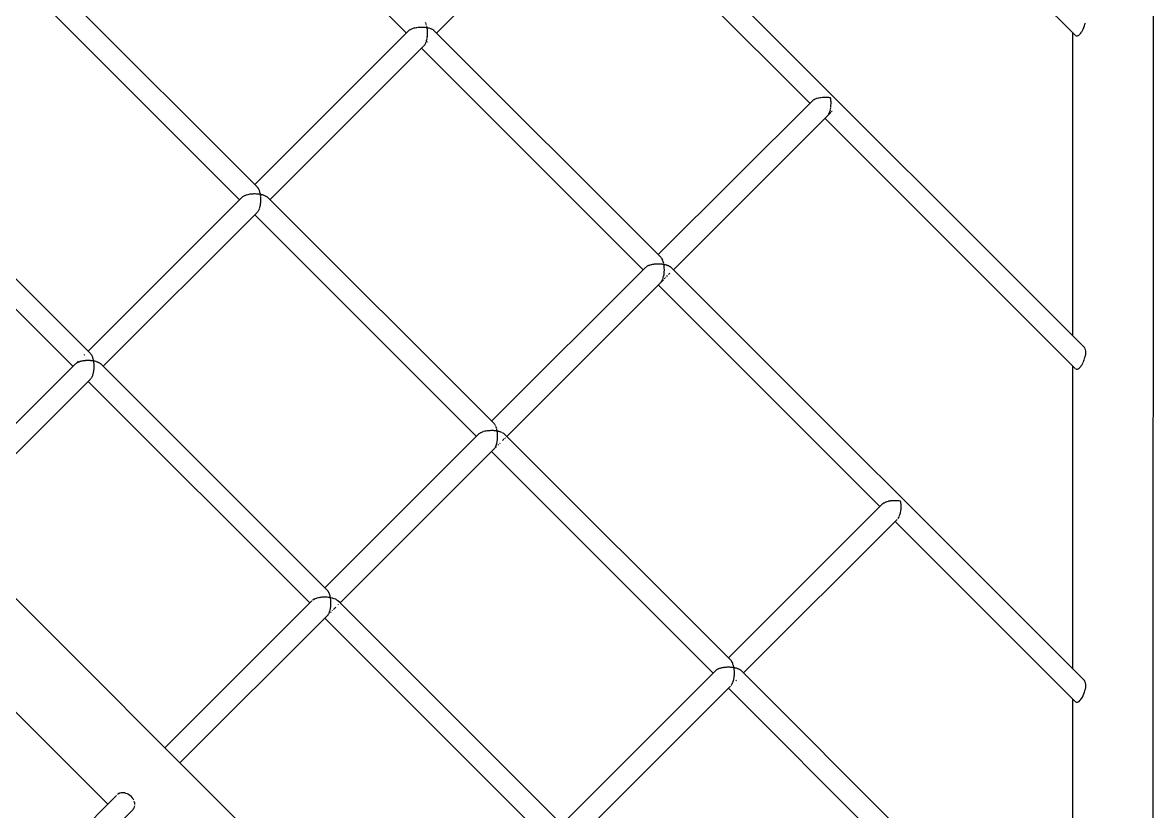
# Model space of a CAD drawing. Header units: millimetres. Extents: x -4086 to 3652, y -3941 to 3614.
# Drawn here: x 1218 to 2060, y 901 to 1488 of the extents above; entities that cross this region are included whole.
import ezdxf

# ---------------------------------------------------------------- set-up
doc = ezdxf.new("R2010")
doc.units = ezdxf.units.MM
doc.layers.add('DIKOM_ОБЪЕКТ', color=7, linetype='Continuous')

msp = doc.modelspace()

# ---------------------------------------------------------------- linework, layer by layer
at = {"layer": 'DIKOM_ОБЪЕКТ', "color": 7, "linetype": 'Continuous'}
for p, q in [((339.957, 1931.992), (1965.969, 305.909)), ((2059.559, 319.738), (2059.619, 1875.82)), ((2001.713, 1478.505), (1762.998, 1717.231)), ((1503.575, 1480.324), (1338.57, 1645.336)), ((2007.845, 1246.764), (1650.191, 1604.433)), ((2007.845, 1246.764), (1650.191, 1604.433)), ((1640.422, 1594.665), (1526.104, 1480.355)), ((1803.914, 1428.142), (1638.91, 1593.153)), ((1392.562, 1365.733), (1225.764, 1532.538)), ((1392.562, 1365.733), (1225.764, 1532.538)), ((1379.487, 1356.246), (1214.483, 1521.257)), ((1505.705, 1482.454), (1390.768, 1367.526)), ((1505.704, 1482.453), (1506.113, 1482.737)), ((1506.194, 1482.793), (1506.519, 1483.02)), ((1506.528, 1483.026), (1507.028, 1483.278)), ((1507.126, 1483.328), (1507.526, 1483.532)), ((1507.536, 1483.537), (1508.117, 1483.755)), ((1508.231, 1483.797), (1508.697, 1483.972)), ((1508.708, 1483.977), (1509.356, 1484.154)), ((1509.485, 1484.19), (1510.004, 1484.331)), ((1510.016, 1484.336), (1510.717, 1484.469)), ((1510.859, 1484.496), (1511.42, 1484.602)), ((1511.432, 1484.605), (1512.17, 1484.691)), ((1512.322, 1484.709), (1512.912, 1484.777)), ((1512.925, 1484.78), (1513.683, 1484.816)), ((1513.841, 1484.823), (1514.447, 1484.853)), ((1514.461, 1484.855), (1515.221, 1484.841)), ((1515.383, 1484.838), (1515.991, 1484.828)), ((1516.006, 1484.831), (1516.75, 1484.767)), ((1516.912, 1484.753), (1517.51, 1484.702)), ((1517.527, 1484.708), (1518.237, 1484.594)), ((1518.026, 1487.625), (1517.791, 1488.167)), ((1518.26, 1487.085), (1518.072, 1487.52)), ((1518.464, 1486.457), (1518.267, 1487.075)), ((1518.395, 1484.568), (1518.971, 1484.477)), ((1518.821, 1485.153), (1518.672, 1485.827)), ((1518.971, 1484.477), (1518.85, 1485.022)), ((1518.977, 1484.472), (1519.652, 1484.321)), ((1519.094, 1483.736), (1518.977, 1484.471)), ((1519.208, 1483.027), (1519.115, 1483.607)), ((1519.267, 1482.246), (1519.201, 1483.01)), ((1519.33, 1481.505), (1519.278, 1482.113)), ((1519.341, 1480.715), (1519.327, 1481.491)), ((1519.799, 1484.289), (1520.327, 1484.172)), ((1520.342, 1484.161), (1520.954, 1483.965)), ((1521.091, 1483.922), (1521.574, 1483.767)), ((1521.586, 1483.76), (1522.121, 1483.527)), ((1522.244, 1483.474), (1522.667, 1483.29)), ((1522.678, 1483.283), (1523.126, 1483.018)), ((1523.231, 1482.956), (1523.587, 1482.746)), ((1523.594, 1482.74), (1523.947, 1482.449)), ((1524.03, 1482.38), (1524.31, 1482.15)), ((1692.903, 1313.55), (1524.31, 1482.15)), ((1692.903, 1313.55), (1524.31, 1482.15)), ((2006.257, 1481.184), (2006.824, 1482.164)), ((2006.846, 1482.21), (2007.366, 1483.29)), ((2007.386, 1483.34), (2007.847, 1484.495)), ((2007.864, 1484.548), (2008.256, 1485.753)), ((2008.27, 1485.809), (2008.541, 1486.867)), ((2008.63, 1487.055), (2009.018, 1488.121)), ((1517.773, 1472.517), (1518.031, 1473.027)), ((1518.035, 1473.035), (1518.214, 1473.51)), ((1518.25, 1473.605), (1518.472, 1474.197)), ((1518.476, 1474.206), (1518.621, 1474.738)), ((1518.65, 1474.844), (1518.831, 1475.505)), ((1518.835, 1475.516), (1518.943, 1476.089)), ((1518.966, 1476.206), (1519.101, 1476.92)), ((1519.104, 1476.932), (1519.174, 1477.535)), ((1519.189, 1477.66), (1519.277, 1478.412)), ((1519.279, 1478.426), (1519.31, 1479.044)), ((1519.315, 1479.174), (1519.352, 1479.948)), ((1519.355, 1479.961), (1519.343, 1480.581)), ((1519.426, 1473.677), (1519.621, 1473.873)), ((1999.772, 1254.837), (1999.781, 1480.439)), ((2001.925, 1478.436), (2002.442, 1478.277)), ((2002.467, 1478.278), (2003.032, 1478.304)), ((2003.058, 1478.313), (2003.657, 1478.521)), ((2003.683, 1478.537), (2004.305, 1478.925)), ((2004.331, 1478.948), (2004.96, 1479.506)), ((2004.986, 1479.536), (2005.608, 1480.251)), ((2005.633, 1480.287), (2006.233, 1481.144)), ((1516.334, 1470.586), (1402.017, 1356.277)), ((1679.827, 1304.064), (1514.823, 1469.075)), ((1516.634, 1470.886), (1516.802, 1471.054)), ((1516.953, 1471.205), (1517.185, 1471.539)), ((1517.129, 1471.381), (1517.291, 1471.543)), ((1517.23, 1471.604), (1517.518, 1472.019)), ((1517.291, 1471.543), (1517.435, 1471.686)), ((1517.525, 1472.028), (1517.732, 1472.436)), ((1806.867, 1430.843), (1807.142, 1430.983)), ((1807.142, 1430.983), (1807.866, 1431.35)), ((1807.875, 1431.355), (1808.194, 1431.474)), ((1808.194, 1431.474), (1809.036, 1431.79)), ((1809.047, 1431.794), (1809.403, 1431.892)), ((1809.403, 1431.892), (1810.344, 1432.15)), ((1810.356, 1432.153), (1810.74, 1432.226)), ((1810.74, 1432.226), (1811.76, 1432.42)), ((1811.772, 1432.423), (1812.176, 1432.47)), ((1812.176, 1432.47), (1813.252, 1432.595)), ((1813.264, 1432.597), (1813.678, 1432.618)), ((1813.678, 1432.618), (1814.787, 1432.671)), ((1814.8, 1432.673), (1815.213, 1432.666)), ((1815.213, 1432.666), (1816.331, 1432.645)), ((1816.345, 1432.648), (1816.748, 1432.613)), ((1816.748, 1432.613), (1817.85, 1432.52)), ((1817.865, 1432.525), (1818.246, 1432.465)), ((1818.246, 1432.465), (1819.311, 1432.294)), ((1819.487, 1431.221), (1819.316, 1432.289)), ((1819.547, 1430.845), (1819.487, 1431.221)), ((1806.039, 1430.266), (1691.108, 1315.344)), ((1806.044, 1430.271), (1806.269, 1430.428)), ((1806.269, 1430.428), (1806.859, 1430.837)), ((1818.909, 1422.365), (1819.171, 1423.322)), ((1819.176, 1423.343), (1819.245, 1423.703)), ((1819.245, 1423.703), (1819.441, 1424.738)), ((1819.49, 1425.14), (1819.617, 1426.23)), ((1819.636, 1429.72), (1819.542, 1430.828)), ((1819.62, 1426.25), (1819.638, 1426.645)), ((1819.67, 1429.327), (1819.636, 1429.72)), ((1819.638, 1426.645), (1819.692, 1427.765)), ((1819.688, 1428.182), (1819.668, 1429.309)), ((1819.695, 1427.784), (1819.688, 1428.182)), ((1817.293, 1419.022), (1702.357, 1304.095)), ((2001.704, 1230.344), (1815.163, 1416.892)), ((1817.293, 1419.022), (1817.473, 1419.203)), ((1817.296, 1419.028), (1817.441, 1419.235)), ((1817.441, 1419.235), (1817.859, 1419.838)), ((1817.473, 1419.203), (1817.983, 1419.713)), ((1817.868, 1419.853), (1817.997, 1420.106)), ((1817.983, 1419.713), (1818.186, 1419.916)), ((1817.997, 1420.106), (1818.371, 1420.844)), ((1818.186, 1419.916), (1818.743, 1420.472)), ((1818.378, 1420.862), (1818.49, 1421.157)), ((1818.49, 1421.157), (1818.812, 1422.015)), ((1818.743, 1420.472), (1818.958, 1420.688)), ((1818.818, 1422.034), (1818.909, 1422.365)), ((1818.958, 1420.688), (1819.548, 1421.278)), ((1820.049, 1421.778), (1820.382, 1422.112)), ((1820.382, 1422.112), (1820.559, 1422.289)), ((1268.475, 1241.654), (1101.677, 1408.46)), ((1268.475, 1241.654), (1101.677, 1408.46)), ((1255.4, 1232.168), (1090.396, 1397.179)), ((1392.797, 1365.447), (1392.562, 1365.732)), ((1393.153, 1365.016), (1392.858, 1365.373)), ((1393.372, 1364.647), (1393.159, 1365.009)), ((1393.696, 1364.1), (1393.428, 1364.553)), ((1393.889, 1363.662), (1393.702, 1364.091)), ((1394.173, 1363.008), (1393.939, 1363.548)), ((1381.617, 1358.376), (1266.681, 1243.449)), ((1381.617, 1358.376), (1381.942, 1358.601)), ((1382.024, 1358.659), (1382.432, 1358.941)), ((1382.44, 1358.947), (1382.836, 1359.148)), ((1382.939, 1359.201), (1383.439, 1359.454)), ((1383.448, 1359.459), (1383.91, 1359.632)), ((1384.028, 1359.676), (1384.61, 1359.894)), ((1384.62, 1359.899), (1385.136, 1360.04)), ((1385.267, 1360.076), (1385.917, 1360.254)), ((1385.929, 1360.258), (1386.488, 1360.364)), ((1386.628, 1360.39), (1387.333, 1360.524)), ((1387.345, 1360.527), (1387.936, 1360.596)), ((1388.082, 1360.613), (1388.825, 1360.699)), ((1388.838, 1360.702), (1389.446, 1360.731)), ((1389.595, 1360.738), (1390.36, 1360.775)), ((1390.373, 1360.777), (1390.987, 1360.767)), ((1391.133, 1360.764), (1391.903, 1360.75)), ((1391.917, 1360.753), (1392.521, 1360.701)), ((1392.662, 1360.689), (1393.423, 1360.624)), ((1393.439, 1360.629), (1394.018, 1360.536)), ((1394.15, 1360.515), (1394.884, 1360.398)), ((1394.335, 1362.51), (1394.18, 1362.997)), ((1394.574, 1361.764), (1394.378, 1362.379)), ((1394.703, 1361.22), (1394.585, 1361.748)), ((1394.884, 1360.398), (1394.735, 1361.074)), ((1394.981, 1359.819), (1394.888, 1360.395)), ((1394.888, 1360.395), (1395.436, 1360.273)), ((1395.12, 1358.949), (1395.006, 1359.658)), ((1395.165, 1358.338), (1395.114, 1358.932)), ((1395.243, 1357.428), (1395.179, 1358.169)), ((1395.236, 1355.272), (1395.265, 1355.869)), ((1395.25, 1356.811), (1395.24, 1357.413)), ((1395.268, 1355.883), (1395.253, 1356.638)), ((1395.564, 1360.245), (1396.239, 1360.095)), ((1396.255, 1360.083), (1396.755, 1359.924)), ((1396.867, 1359.888), (1397.488, 1359.69)), ((1397.498, 1359.682), (1397.938, 1359.492)), ((1398.034, 1359.45), (1398.581, 1359.211)), ((1398.59, 1359.205), (1398.96, 1358.987)), ((1399.039, 1358.94), (1399.499, 1358.668)), ((1399.507, 1358.662), (1399.798, 1358.421)), ((1399.86, 1358.371), (1400.222, 1358.071)), ((1568.815, 1189.472), (1400.222, 1358.072)), ((1568.815, 1189.472), (1400.222, 1358.072)), ((1392.247, 1346.508), (1392.547, 1346.808)), ((1392.701, 1346.964), (1392.86, 1347.12)), ((1392.86, 1347.121), (1393.16, 1347.422)), ((1392.865, 1347.127), (1393.143, 1347.527)), ((1393.211, 1347.625), (1393.431, 1347.942)), ((1393.437, 1347.95), (1393.686, 1348.44)), ((1393.747, 1348.56), (1393.943, 1348.949)), ((1393.949, 1348.959), (1394.162, 1349.529)), ((1394.214, 1349.666), (1394.384, 1350.12)), ((1394.389, 1350.129), (1394.564, 1350.768)), ((1394.605, 1350.921), (1394.743, 1351.427)), ((1394.747, 1351.438), (1394.878, 1352.13)), ((1394.91, 1352.293), (1395.014, 1352.842)), ((1395.017, 1352.855), (1395.102, 1353.583)), ((1395.122, 1353.756), (1395.189, 1354.335)), ((1395.192, 1354.347), (1395.228, 1355.098)), ((1392.247, 1346.508), (1277.929, 1232.199)), ((1555.739, 1179.986), (1390.736, 1344.997)), ((1693.299, 1313.068), (1692.903, 1313.55)), ((1681.797, 1306.034), (1567.02, 1191.266)), ((1681.956, 1306.192), (1682.224, 1306.379)), ((1682.224, 1306.379), (1682.566, 1306.617)), ((1682.566, 1306.617), (1682.772, 1306.759)), ((1682.779, 1306.764), (1683.108, 1306.931)), ((1683.108, 1306.931), (1683.528, 1307.144)), ((1683.528, 1307.144), (1683.779, 1307.271)), ((1683.788, 1307.276), (1684.169, 1307.419)), ((1684.169, 1307.419), (1684.659, 1307.602)), ((1684.659, 1307.602), (1684.949, 1307.712)), ((1684.96, 1307.716), (1685.385, 1307.833)), ((1685.385, 1307.833), (1685.932, 1307.982)), ((1685.932, 1307.982), (1686.257, 1308.071)), ((1686.268, 1308.075), (1686.727, 1308.162)), ((1686.727, 1308.162), (1687.322, 1308.275)), ((1687.322, 1308.275), (1687.672, 1308.342)), ((1687.685, 1308.345), (1688.167, 1308.401)), ((1688.167, 1308.401), (1688.796, 1308.474)), ((1688.796, 1308.474), (1689.164, 1308.517)), ((1689.177, 1308.52), (1689.673, 1308.543)), ((1689.673, 1308.543), (1690.322, 1308.574)), ((1690.322, 1308.574), (1690.699, 1308.592)), ((1690.713, 1308.596), (1691.209, 1308.586)), ((1691.209, 1308.586), (1691.865, 1308.574)), ((1691.865, 1308.574), (1692.244, 1308.567)), ((1692.258, 1308.57), (1692.743, 1308.529)), ((1692.743, 1308.529), (1693.391, 1308.474)), ((1693.493, 1312.834), (1693.346, 1313.012)), ((1693.391, 1308.474), (1693.763, 1308.442)), ((1693.86, 1312.215), (1693.499, 1312.827)), ((1693.779, 1308.448), (1694.238, 1308.373)), ((1694.036, 1311.918), (1693.903, 1312.144)), ((1694.36, 1311.178), (1694.042, 1311.908)), ((1694.238, 1308.373), (1694.865, 1308.273)), ((1694.514, 1310.826), (1694.396, 1311.096)), ((1694.785, 1309.984), (1694.52, 1310.814)), ((1694.913, 1309.582), (1694.814, 1309.892)), ((1694.865, 1308.273), (1695.225, 1308.216)), ((1695.126, 1308.661), (1694.925, 1309.567)), ((1695.225, 1308.216), (1695.149, 1308.556)), ((1695.228, 1308.212), (1695.672, 1308.112)), ((1695.387, 1307.224), (1695.228, 1308.211)), ((1695.46, 1306.766), (1695.402, 1307.13)), ((1695.542, 1305.726), (1695.454, 1306.75)), ((1695.583, 1305.246), (1695.55, 1305.627)), ((1695.599, 1304.19), (1695.58, 1305.231)), ((1695.672, 1308.112), (1696.258, 1307.983)), ((1696.258, 1307.983), (1696.578, 1307.913)), ((1696.595, 1307.901), (1696.995, 1307.774)), ((1696.995, 1307.774), (1697.532, 1307.602)), ((1697.532, 1307.602), (1697.827, 1307.507)), ((1697.838, 1307.5), (1698.187, 1307.349)), ((1698.187, 1307.349), (1698.662, 1307.142)), ((1698.662, 1307.142), (1698.92, 1307.03)), ((1698.93, 1307.023), (1699.223, 1306.85)), ((1699.223, 1306.85), (1699.623, 1306.614)), ((1699.623, 1306.614), (1699.839, 1306.487)), ((1699.847, 1306.48), (1700.076, 1306.291)), ((1700.076, 1306.291), (1700.392, 1306.03)), ((1700.392, 1306.03), (1700.562, 1305.889)), ((1702.356, 1304.095), (1700.562, 1305.889)), ((1702.356, 1304.095), (1700.562, 1305.889)), ((1693.938, 1296.084), (1694.283, 1296.766)), ((1694.142, 1295.88), (1694.655, 1296.394)), ((1694.289, 1296.777), (1694.401, 1297.077)), ((1694.427, 1297.145), (1694.724, 1297.936)), ((1694.655, 1296.394), (1694.876, 1296.615)), ((1694.728, 1297.947), (1694.82, 1298.283)), ((1694.841, 1298.36), (1695.084, 1299.245)), ((1695.087, 1299.257), (1695.156, 1299.618)), ((1695.172, 1299.704), (1695.354, 1300.66)), ((1695.357, 1300.672), (1695.402, 1301.053)), ((1695.412, 1301.144), (1695.529, 1302.152)), ((1695.532, 1302.165), (1695.551, 1302.555)), ((1695.539, 1297.278), (1695.731, 1297.47)), ((1695.555, 1302.651), (1695.605, 1303.687)), ((1695.608, 1303.701), (1695.6, 1304.091)), ((1695.731, 1297.47), (1696.197, 1297.935)), ((1696.567, 1298.306), (1696.821, 1298.561)), ((1697.407, 1299.145), (1697.971, 1299.709)), ((1698.777, 1300.515), (1699.023, 1300.761)), ((1699.023, 1300.761), (1699.536, 1301.275)), ((1699.536, 1301.275), (1699.728, 1301.466)), ((2007.835, 998.603), (1702.357, 1304.095)), ((2007.835, 998.603), (1702.357, 1304.095)), ((1693.206, 1294.944), (1578.27, 1180.017)), ((1856.08, 1127.803), (1691.076, 1292.815)), ((1693.204, 1294.944), (1693.351, 1295.154)), ((1693.385, 1295.203), (1693.771, 1295.759)), ((1693.425, 1295.163), (1693.896, 1295.635)), ((1693.778, 1295.769), (1693.908, 1296.027)), ((1693.896, 1295.636), (1694.142, 1295.88)), ((2008.238, 1246.248), (2007.845, 1246.764)), ((2008.532, 1245.631), (2008.252, 1246.23)), ((1263.86, 1240.628), (1264.211, 1240.979)), ((1268.771, 1241.295), (1268.591, 1241.514)), ((1269.065, 1240.938), (1268.771, 1241.295)), ((1269.177, 1240.753), (1269.072, 1240.931)), ((1269.341, 1240.475), (1269.177, 1240.753)), ((1269.609, 1240.022), (1269.341, 1240.475)), ((1269.706, 1239.802), (1269.615, 1240.012)), ((1269.851, 1239.469), (1269.706, 1239.802)), ((1270.086, 1238.931), (1269.851, 1239.469)), ((1270.168, 1238.682), (1270.093, 1238.919)), ((1270.291, 1238.3), (1270.168, 1238.682)), ((1270.487, 1237.686), (1270.291, 1238.3)), ((1270.555, 1237.417), (1270.499, 1237.67)), ((1270.647, 1236.996), (1270.554, 1237.416)), ((2007.849, 1236.371), (2008.247, 1237.592)), ((2008.256, 1237.63), (2008.532, 1238.706)), ((2009.001, 1244.511), (2008.612, 1245.495)), ((2008.616, 1238.879), (2009.009, 1239.96)), ((2009.25, 1243.426), (2009.014, 1244.478)), ((2009.015, 1239.995), (2009.255, 1241.106)), ((2009.257, 1241.142), (2009.339, 1242.258)), ((2009.336, 1242.294), (2009.258, 1243.391)), ((1257.53, 1234.298), (1147.568, 1124.346)), ((1257.689, 1234.409), (1257.936, 1234.58)), ((1257.936, 1234.58), (1258.344, 1234.863)), ((1258.352, 1234.869), (1258.547, 1234.968)), ((1258.547, 1234.968), (1258.851, 1235.122)), ((1258.851, 1235.122), (1259.351, 1235.376)), ((1258.979, 1235.748), (1259.385, 1236.153)), ((1259.361, 1235.381), (1259.587, 1235.466)), ((1259.587, 1235.466), (1259.94, 1235.598)), ((1259.94, 1235.598), (1260.522, 1235.816)), ((1260.533, 1235.82), (1260.787, 1235.891)), ((1260.787, 1235.891), (1261.179, 1235.997)), ((1261.179, 1235.997), (1261.829, 1236.176)), ((1261.841, 1236.18), (1262.118, 1236.233)), ((1262.117, 1236.232), (1262.54, 1236.312)), ((1262.54, 1236.312), (1263.245, 1236.446)), ((1263.257, 1236.449), (1263.55, 1236.483)), ((1263.55, 1236.483), (1263.994, 1236.534)), ((1263.994, 1236.534), (1264.737, 1236.621)), ((1264.751, 1236.624), (1265.052, 1236.638)), ((1265.052, 1236.638), (1265.506, 1236.66)), ((1265.506, 1236.66), (1266.272, 1236.696)), ((1266.286, 1236.699), (1266.59, 1236.693)), ((1266.59, 1236.693), (1267.046, 1236.686)), ((1267.046, 1236.686), (1267.816, 1236.672)), ((1267.83, 1236.675), (1268.13, 1236.649)), ((1268.13, 1236.648), (1268.575, 1236.611)), ((1268.575, 1236.611), (1269.336, 1236.546)), ((1269.351, 1236.551), (1269.64, 1236.504)), ((1269.64, 1236.504), (1270.063, 1236.437)), ((1270.063, 1236.437), (1270.797, 1236.32)), ((1270.798, 1236.32), (1270.647, 1236.996)), ((1270.847, 1236.03), (1270.801, 1236.317)), ((1270.801, 1236.317), (1271.073, 1236.256)), ((1270.918, 1235.58), (1270.847, 1236.03)), ((1271.033, 1234.871), (1270.918, 1235.58)), ((1270.93, 1228.777), (1271.014, 1229.506)), ((1271.014, 1229.506), (1271.069, 1229.975)), ((1271.051, 1234.563), (1271.026, 1234.854)), ((1271.092, 1234.092), (1271.051, 1234.563)), ((1271.069, 1229.975), (1271.102, 1230.256)), ((1271.073, 1236.255), (1271.476, 1236.166)), ((1271.155, 1233.348), (1271.092, 1234.092)), ((1271.104, 1230.269), (1271.14, 1231.02)), ((1271.14, 1231.02), (1271.164, 1231.5)), ((1271.158, 1233.041), (1271.152, 1233.335)), ((1271.166, 1232.56), (1271.158, 1233.041)), ((1271.163, 1231.5), (1271.177, 1231.791)), ((1271.18, 1231.805), (1271.166, 1232.56)), ((1271.476, 1236.166), (1272.151, 1236.017)), ((1272.167, 1236.006), (1272.418, 1235.925)), ((1272.418, 1235.925), (1272.779, 1235.81)), ((1272.779, 1235.81), (1273.399, 1235.612)), ((1273.411, 1235.604), (1273.632, 1235.508)), ((1273.632, 1235.508), (1273.947, 1235.372)), ((1273.947, 1235.372), (1274.493, 1235.134)), ((1274.503, 1235.127), (1274.689, 1235.017)), ((1274.689, 1235.018), (1274.952, 1234.862)), ((1274.952, 1234.862), (1275.412, 1234.59)), ((1275.566, 1234.463), (1275.773, 1234.292)), ((1275.773, 1234.292), (1276.135, 1233.993)), ((1444.728, 1065.394), (1276.135, 1233.994)), ((1444.728, 1065.394), (1276.135, 1233.994)), ((1999.762, 1006.677), (1999.771, 1232.277)), ((2001.908, 1230.277), (2002.432, 1230.116)), ((2002.45, 1230.117), (2003.022, 1230.143)), ((2003.04, 1230.149), (2003.648, 1230.36)), ((2003.666, 1230.371), (2004.296, 1230.764)), ((2004.314, 1230.78), (2004.686, 1231.11)), ((2004.686, 1231.11), (2004.95, 1231.344)), ((2004.968, 1231.365), (2005.598, 1232.09)), ((2005.616, 1232.114), (2006.225, 1232.982)), ((2006.24, 1233.011), (2006.815, 1234.004)), ((2006.83, 1234.035), (2007.356, 1235.129)), ((2007.37, 1235.163), (2007.837, 1236.334)), ((1268.159, 1222.43), (1158.817, 1113.096)), ((1431.652, 1055.908), (1266.648, 1220.92)), ((1268.159, 1222.43), (1268.461, 1222.731)), ((1268.461, 1222.731), (1268.612, 1222.883)), ((1268.778, 1223.05), (1269.056, 1223.45)), ((1269.056, 1223.45), (1269.238, 1223.712)), ((1269.35, 1223.872), (1269.598, 1224.363)), ((1269.598, 1224.363), (1269.761, 1224.683)), ((1269.761, 1224.683), (1269.856, 1224.871)), ((1269.862, 1224.881), (1270.075, 1225.451)), ((1270.075, 1225.451), (1270.215, 1225.822)), ((1270.215, 1225.822), (1270.297, 1226.041)), ((1270.301, 1226.051), (1270.476, 1226.69)), ((1270.476, 1226.69), (1270.589, 1227.104)), ((1270.589, 1227.104), (1270.656, 1227.348)), ((1270.66, 1227.36), (1270.791, 1228.052)), ((1270.791, 1228.052), (1270.876, 1228.499)), ((1270.876, 1228.499), (1270.927, 1228.765)), ((1569.11, 1189.114), (1568.815, 1189.472)), ((1569.405, 1188.757), (1569.192, 1189.014)), ((1569.679, 1188.295), (1569.412, 1188.748)), ((1569.948, 1187.84), (1569.755, 1188.167)), ((1570.189, 1187.291), (1569.954, 1187.83)), ((1570.425, 1186.748), (1570.257, 1187.137)), ((1557.555, 1181.801), (1442.933, 1067.188)), ((1557.87, 1182.116), (1558.164, 1182.32)), ((1558.273, 1182.396), (1558.685, 1182.682)), ((1558.692, 1182.687), (1559.053, 1182.869)), ((1559.188, 1182.938), (1559.691, 1183.193)), ((1559.7, 1183.199), (1560.12, 1183.355)), ((1560.278, 1183.415), (1560.862, 1183.634)), ((1560.873, 1183.639), (1561.34, 1183.766)), ((1561.518, 1183.816), (1562.17, 1183.993)), ((1562.181, 1183.997), (1562.686, 1184.093)), ((1562.686, 1184.093), (1562.88, 1184.13)), ((1562.88, 1184.13), (1563.585, 1184.264)), ((1563.597, 1184.267), (1564.128, 1184.329)), ((1564.128, 1184.329), (1564.335, 1184.353)), ((1564.335, 1184.353), (1565.077, 1184.439)), ((1565.09, 1184.441), (1565.635, 1184.468)), ((1565.635, 1184.468), (1565.851, 1184.479)), ((1565.851, 1184.479), (1566.612, 1184.515)), ((1566.625, 1184.517), (1567.173, 1184.507)), ((1567.173, 1184.507), (1567.393, 1184.503)), ((1567.393, 1184.503), (1568.157, 1184.489)), ((1568.17, 1184.492), (1568.706, 1184.446)), ((1568.706, 1184.446), (1568.925, 1184.428)), ((1568.925, 1184.428), (1569.675, 1184.363)), ((1569.69, 1184.369), (1570.2, 1184.287)), ((1570.2, 1184.287), (1570.414, 1184.253)), ((1570.414, 1184.253), (1571.138, 1184.137)), ((1570.628, 1186.126), (1570.433, 1186.736)), ((1570.827, 1185.505), (1570.685, 1185.947)), ((1570.986, 1184.822), (1570.839, 1185.488)), ((1571.029, 1184.626), (1570.986, 1184.822)), ((1571.138, 1184.137), (1571.029, 1184.626)), ((1571.256, 1183.413), (1571.14, 1184.135)), ((1571.14, 1184.135), (1571.629, 1184.026)), ((1571.29, 1183.196), (1571.256, 1183.413)), ((1571.372, 1182.688), (1571.29, 1183.196)), ((1571.43, 1181.927), (1571.366, 1182.673)), ((1571.45, 1181.699), (1571.43, 1181.927)), ((1571.445, 1178.087), (1571.47, 1178.626)), ((1571.495, 1181.167), (1571.45, 1181.699)), ((1571.47, 1178.626), (1571.481, 1178.86)), ((1571.481, 1178.86), (1571.517, 1179.61)), ((1571.506, 1180.398), (1571.493, 1181.153)), ((1571.511, 1180.164), (1571.506, 1180.398)), ((1571.52, 1179.623), (1571.511, 1180.164)), ((1571.629, 1184.026), (1571.827, 1183.982)), ((1571.827, 1183.982), (1572.49, 1183.836)), ((1572.508, 1183.823), (1572.948, 1183.682)), ((1573.133, 1183.624), (1573.74, 1183.43)), ((1573.751, 1183.423), (1574.136, 1183.255)), ((1574.301, 1183.183), (1574.834, 1182.952)), ((1574.843, 1182.945), (1575.166, 1182.754)), ((1575.306, 1182.672), (1575.752, 1182.408)), ((1575.759, 1182.401), (1576.013, 1182.193)), ((1576.124, 1182.101), (1576.475, 1181.812)), ((1578.27, 1180.017), (1576.475, 1181.812)), ((1578.27, 1180.017), (1576.475, 1181.812)), ((1576.525, 1178.273), (1576.722, 1178.47)), ((1577.107, 1178.855), (1577.274, 1179.022)), ((1745.067, 1013.212), (1578.27, 1180.017)), ((1745.067, 1013.212), (1578.27, 1180.017)), ((1569.118, 1170.866), (1454.182, 1055.939)), ((1569.12, 1170.869), (1569.317, 1171.154)), ((1569.408, 1171.283), (1569.684, 1171.681)), ((1569.69, 1171.691), (1569.868, 1172.041)), ((1569.949, 1172.201), (1570.196, 1172.689)), ((1570.201, 1172.698), (1570.355, 1173.107)), ((1570.345, 1172.093), (1570.568, 1172.317)), ((1570.355, 1173.107), (1570.425, 1173.292)), ((1570.425, 1173.292), (1570.637, 1173.859)), ((1570.641, 1173.869), (1570.767, 1174.327)), ((1570.767, 1174.327), (1570.822, 1174.532)), ((1570.822, 1174.532), (1570.996, 1175.167)), ((1571, 1175.177), (1571.094, 1175.674)), ((1571.094, 1175.674), (1571.136, 1175.894)), ((1571.136, 1175.894), (1571.267, 1176.581)), ((1571.27, 1176.595), (1571.331, 1177.117)), ((1571.331, 1177.117), (1571.358, 1177.348)), ((1571.358, 1177.348), (1571.442, 1178.074)), ((1571.672, 1173.421), (1572.115, 1173.863)), ((1573.05, 1174.798), (1573.307, 1175.055)), ((1575.221, 1176.97), (1575.449, 1177.196)), ((1575.449, 1177.197), (1575.698, 1177.446)), ((1575.698, 1177.446), (1576.146, 1177.894)), ((1731.993, 1003.725), (1566.988, 1168.736)), ((1858.21, 1129.933), (1743.274, 1015.006)), ((1858.337, 1130.021), (1859.023, 1130.498)), ((1859.188, 1130.584), (1860.03, 1131.01)), ((1860.221, 1131.084), (1861.202, 1131.452)), ((1861.213, 1131.457), (1861.413, 1131.511)), ((1861.413, 1131.511), (1862.51, 1131.811)), ((1862.522, 1131.816), (1862.738, 1131.856)), ((1862.738, 1131.856), (1863.924, 1132.082)), ((1863.938, 1132.085), (1864.164, 1132.111)), ((1864.164, 1132.111), (1865.417, 1132.257)), ((1865.429, 1132.259), (1865.663, 1132.27)), ((1865.663, 1132.27), (1866.953, 1132.332)), ((1866.965, 1132.335), (1867.198, 1132.33)), ((1867.198, 1132.33), (1868.497, 1132.307)), ((1868.51, 1132.309), (1868.735, 1132.29)), ((1868.735, 1132.29), (1870.016, 1132.181)), ((1870.031, 1132.186), (1870.241, 1132.152)), ((1870.241, 1132.152), (1871.478, 1131.954)), ((1871.678, 1130.713), (1871.48, 1131.952)), ((1871.711, 1130.508), (1871.678, 1130.713)), ((1871.816, 1129.206), (1871.706, 1130.491)), ((1871.834, 1128.99), (1871.816, 1129.206)), ((1871.855, 1127.665), (1871.832, 1128.972)), ((1869.54, 1118.802), (1870.024, 1119.499)), ((1870.103, 1119.652), (1870.536, 1120.506)), ((1870.604, 1120.684), (1870.977, 1121.676)), ((1871.033, 1121.875), (1871.336, 1122.984)), ((1871.342, 1123.007), (1871.379, 1123.2)), ((1871.379, 1123.2), (1871.606, 1124.4)), ((1871.612, 1124.422), (1871.635, 1124.628)), ((1871.635, 1124.628), (1871.782, 1125.892)), ((1871.785, 1125.913), (1871.795, 1126.127)), ((1871.795, 1126.127), (1871.857, 1127.427)), ((1871.859, 1127.448), (1871.855, 1127.665)), ((1868.84, 1118.065), (1754.522, 1003.757)), ((2001.694, 982.184), (1867.328, 1116.555)), ((1281.352, 905.951), (1116.449, 1070.862)), ((1281.352, 905.951), (1116.449, 1070.862)), ((1444.874, 1065.216), (1444.728, 1065.394)), ((1445.092, 1064.952), (1444.874, 1065.216)), ((1445.318, 1064.679), (1445.092, 1064.952)), ((1445.457, 1064.446), (1445.324, 1064.671)), ((1445.656, 1064.109), (1445.457, 1064.446)), ((1445.861, 1063.762), (1445.656, 1064.109)), ((1445.983, 1063.486), (1445.867, 1063.753)), ((1446.159, 1063.083), (1445.983, 1063.486)), ((1446.339, 1062.67), (1446.159, 1063.083)), ((1446.441, 1062.358), (1446.345, 1062.658)), ((1446.589, 1061.896), (1446.441, 1062.358)), ((1446.739, 1061.427), (1446.589, 1061.896)), ((1446.822, 1061.088), (1446.751, 1061.41)), ((1446.935, 1060.579), (1446.822, 1061.088)), ((1447.051, 1060.059), (1446.935, 1060.579)), ((1433.313, 1057.569), (1323.821, 948.085)), ((1433.781, 1058.037), (1433.98, 1058.175)), ((1434.094, 1058.255), (1434.597, 1058.603)), ((1434.55, 1058.806), (1434.702, 1058.958)), ((1434.605, 1058.608), (1434.849, 1058.733)), ((1434.987, 1058.803), (1435.604, 1059.115)), ((1435.613, 1059.12), (1435.897, 1059.227)), ((1436.057, 1059.286), (1436.775, 1059.556)), ((1436.785, 1059.561), (1437.103, 1059.648)), ((1437.281, 1059.696), (1438.082, 1059.915)), ((1438.094, 1059.919), (1438.44, 1059.985)), ((1438.629, 1060.021), (1439.498, 1060.186)), ((1439.51, 1060.189), (1439.875, 1060.231)), ((1439.875, 1060.231), (1440.074, 1060.255)), ((1440.074, 1060.255), (1440.99, 1060.361)), ((1441.002, 1060.364), (1441.38, 1060.381)), ((1441.38, 1060.381), (1441.581, 1060.392)), ((1441.581, 1060.392), (1442.525, 1060.437)), ((1442.538, 1060.439), (1442.919, 1060.433)), ((1442.919, 1060.433), (1443.12, 1060.429)), ((1443.12, 1060.429), (1444.069, 1060.411)), ((1444.082, 1060.414), (1444.458, 1060.381)), ((1444.652, 1060.365), (1445.588, 1060.285)), ((1445.604, 1060.292), (1445.964, 1060.233)), ((1446.146, 1060.204), (1447.051, 1060.059)), ((1447.013, 1051.628), (1447.116, 1052.169)), ((1447.11, 1059.697), (1447.052, 1060.057)), ((1447.052, 1060.057), (1447.395, 1059.981)), ((1447.197, 1059.151), (1447.11, 1059.697)), ((1447.116, 1052.169), (1447.179, 1052.504)), ((1447.182, 1052.517), (1447.247, 1053.073)), ((1447.284, 1058.61), (1447.197, 1059.151)), ((1447.247, 1053.073), (1447.313, 1053.642)), ((1447.311, 1058.227), (1447.279, 1058.594)), ((1447.359, 1057.656), (1447.31, 1058.227)), ((1447.313, 1053.642), (1447.354, 1053.996)), ((1447.357, 1054.01), (1447.384, 1054.582)), ((1447.407, 1057.089), (1447.359, 1057.656)), ((1447.384, 1054.582), (1447.412, 1055.164)), ((1447.412, 1056.705), (1447.405, 1057.075)), ((1447.422, 1056.122), (1447.412, 1056.705)), ((1447.412, 1055.164), (1447.43, 1055.531)), ((1447.433, 1055.545), (1447.422, 1056.122)), ((1447.572, 1059.942), (1448.403, 1059.758)), ((1448.421, 1059.745), (1448.733, 1059.646)), ((1448.889, 1059.596), (1449.652, 1059.352)), ((1449.663, 1059.345), (1449.939, 1059.225)), ((1450.074, 1059.166), (1450.746, 1058.874)), ((1450.103, 1051.861), (1450.602, 1052.359)), ((1450.602, 1052.359), (1450.891, 1052.649)), ((1450.665, 1052.423), (1450.891, 1052.649)), ((1450.755, 1058.867), (1450.989, 1058.73)), ((1450.891, 1052.649), (1451.126, 1052.884)), ((1450.891, 1052.649), (1451.126, 1052.884)), ((1451.1, 1058.664), (1451.664, 1058.33)), ((1451.672, 1058.324), (1451.856, 1058.172)), ((1451.942, 1058.101), (1452.387, 1057.734)), ((1454.182, 1055.939), (1452.387, 1057.734)), ((1454.182, 1055.939), (1452.387, 1057.734)), ((1453.002, 1054.759), (1453.171, 1054.929)), ((1619.186, 890.928), (1454.182, 1055.939)), ((1619.186, 890.928), (1454.182, 1055.939)), ((1445.031, 1046.789), (1335.069, 936.836)), ((1607.905, 879.648), (1442.901, 1044.659)), ((1445.031, 1046.789), (1445.289, 1047.048)), ((1445.032, 1046.791), (1445.243, 1047.095)), ((1445.243, 1047.095), (1445.462, 1047.41)), ((1445.289, 1047.048), (1445.721, 1047.479)), ((1445.463, 1047.411), (1445.596, 1047.603)), ((1445.603, 1047.613), (1445.792, 1047.986)), ((1445.792, 1047.986), (1445.988, 1048.374)), ((1445.988, 1048.374), (1446.108, 1048.61)), ((1446.114, 1048.62), (1446.277, 1049.056)), ((1446.277, 1049.056), (1446.447, 1049.506)), ((1446.447, 1049.506), (1446.549, 1049.781)), ((1446.687, 1050.279), (1446.824, 1050.78)), ((1446.824, 1050.78), (1446.909, 1051.089)), ((1446.912, 1051.1), (1447.013, 1051.628)), ((1446.982, 1048.74), (1447.191, 1048.949)), ((1447.357, 1049.115), (1447.515, 1049.273)), ((1448.481, 1050.239), (1448.701, 1050.459)), ((1449.28, 1051.038), (1449.796, 1051.554)), ((1449.796, 1051.554), (1450.103, 1051.861)), ((1745.463, 1012.733), (1745.067, 1013.212)), ((1745.658, 1012.496), (1745.528, 1012.654)), ((1746.023, 1011.881), (1745.666, 1012.488)), ((1746.201, 1011.579), (1746.083, 1011.78)), ((1746.522, 1010.848), (1746.208, 1011.57)), ((1746.679, 1010.487), (1746.575, 1010.726)), ((1746.948, 1009.657), (1746.686, 1010.476)), ((1734.122, 1005.855), (1619.186, 890.928)), ((1734.123, 1005.856), (1734.303, 1005.981)), ((1734.303, 1005.981), (1734.662, 1006.23)), ((1734.662, 1006.23), (1734.937, 1006.421)), ((1734.944, 1006.427), (1735.166, 1006.539)), ((1735.166, 1006.539), (1735.607, 1006.762)), ((1735.607, 1006.762), (1735.944, 1006.933)), ((1735.953, 1006.938), (1736.21, 1007.035)), ((1736.21, 1007.035), (1736.723, 1007.227)), ((1736.723, 1007.227), (1737.115, 1007.374)), ((1737.125, 1007.379), (1737.412, 1007.457)), ((1737.412, 1007.457), (1737.986, 1007.614)), ((1737.986, 1007.614), (1738.422, 1007.733)), ((1738.434, 1007.737), (1738.743, 1007.796)), ((1738.743, 1007.796), (1739.367, 1007.914)), ((1739.367, 1007.915), (1739.837, 1008.004)), ((1739.85, 1008.007), (1740.175, 1008.045)), ((1740.175, 1008.045), (1740.835, 1008.121)), ((1740.834, 1008.121), (1741.33, 1008.178)), ((1741.342, 1008.181), (1741.676, 1008.197)), ((1741.676, 1008.197), (1742.357, 1008.23)), ((1742.357, 1008.23), (1742.865, 1008.254)), ((1742.878, 1008.256), (1743.212, 1008.25)), ((1743.212, 1008.25), (1743.901, 1008.238)), ((1743.901, 1008.238), (1744.409, 1008.229)), ((1744.423, 1008.231), (1744.749, 1008.204)), ((1744.749, 1008.204), (1745.429, 1008.146)), ((1745.429, 1008.145), (1745.929, 1008.103)), ((1745.942, 1008.108), (1746.251, 1008.058)), ((1746.251, 1008.058), (1746.908, 1007.953)), ((1746.908, 1007.953), (1747.391, 1007.877)), ((1747.079, 1009.245), (1746.993, 1009.516)), ((1747.29, 1008.334), (1747.093, 1009.226)), ((1747.391, 1007.877), (1747.324, 1008.179)), ((1747.547, 1006.911), (1747.393, 1007.875)), ((1747.393, 1007.875), (1747.696, 1007.808)), ((1747.624, 1006.427), (1747.575, 1006.733)), ((1747.581, 1000.841), (1747.694, 1001.814)), ((1747.704, 1005.415), (1747.619, 1006.413)), ((1747.696, 1007.808), (1748.31, 1007.671)), ((1747.696, 1001.827), (1747.712, 1002.153)), ((1747.748, 1004.907), (1747.72, 1005.229)), ((1747.721, 1002.346), (1747.77, 1003.349)), ((1747.763, 1003.882), (1747.745, 1004.893)), ((1747.772, 1003.363), (1747.766, 1003.691)), ((1748.31, 1007.671), (1748.742, 1007.577)), ((1748.761, 1007.563), (1749.029, 1007.477)), ((1749.029, 1007.477), (1749.594, 1007.297)), ((1749.594, 1007.297), (1749.991, 1007.17)), ((1750.003, 1007.162), (1750.238, 1007.06)), ((1750.238, 1007.06), (1750.737, 1006.843)), ((1750.737, 1006.843), (1751.086, 1006.692)), ((1751.095, 1006.685), (1751.292, 1006.569)), ((1751.292, 1006.569), (1751.712, 1006.321)), ((1751.712, 1006.321), (1752.004, 1006.149)), ((1752.012, 1006.142), (1752.167, 1006.014)), ((1752.167, 1006.014), (1752.498, 1005.74)), ((1752.499, 1005.74), (1752.727, 1005.551)), ((2007.826, 750.442), (1752.727, 1005.551)), ((2007.826, 750.442), (1752.727, 1005.551)), ((1744.752, 993.987), (1630.435, 879.679)), ((1745.372, 994.607), (1745.491, 994.78)), ((1745.567, 994.889), (1745.937, 995.421)), ((1745.942, 995.428), (1746.05, 995.642)), ((1746.117, 995.774), (1746.449, 996.428)), ((1746.454, 996.437), (1746.547, 996.685)), ((1746.605, 996.839), (1746.89, 997.599)), ((1746.894, 997.609), (1746.97, 997.886)), ((1747.016, 998.056), (1747.249, 998.907)), ((1747.253, 998.918), (1747.31, 999.218)), ((1747.344, 999.4), (1747.52, 1000.321)), ((1747.522, 1000.334), (1747.559, 1000.651)), ((1748.779, 998.014), (1749.191, 998.426)), ((2008.232, 998.083), (2007.835, 998.603)), ((2008.522, 997.471), (2008.243, 998.07)), ((2008.994, 996.342), (2008.604, 997.334)), ((2009.243, 995.256), (2009.004, 996.317)), ((2009.327, 994.124), (2009.248, 995.229)), ((2009.248, 992.972), (2009.329, 994.097)), ((2001.685, 734.022), (1743.241, 992.477)), ((2005.705, 984.095), (2006.215, 984.821)), ((2006.227, 984.843), (2006.805, 985.842)), ((2006.816, 985.866), (2007.346, 986.968)), ((2007.357, 986.994), (2007.827, 988.173)), ((2007.836, 988.2), (2008.236, 989.431)), ((2008.244, 989.46), (2008.522, 990.545)), ((2008.604, 990.71), (2008.999, 991.799)), ((2009.004, 991.826), (2009.245, 992.945)), ((1999.753, 758.516), (1999.761, 984.116)), ((2001.895, 982.117), (2002.424, 981.955)), ((2002.436, 981.956), (2003.013, 981.982)), ((2003.027, 981.986), (2003.638, 982.199)), ((2003.652, 982.207), (2004.286, 982.602)), ((2004.299, 982.614), (2004.941, 983.183)), ((2004.954, 983.199), (2005.589, 983.929)), ((1356.321, 958.086), (1335.069, 936.836)), ((1287.88, 912.476), (1173.49, 798.123)), ((1289.404, 913.755), (1288.594, 913.19)), ((1289.441, 914.036), (1289.297, 913.892)), ((1290.331, 914.192), (1289.427, 913.771)), ((1291.339, 914.475), (1290.357, 914.204)), ((1292.402, 914.595), (1291.366, 914.483)), ((1293.499, 914.549), (1292.431, 914.598)), ((1293.912, 914.474), (1293.529, 914.548)), ((1293.912, 914.474), (1294.603, 914.34)), ((1294.633, 914.334), (1295.691, 913.971)), ((1295.721, 913.961), (1296.738, 913.452)), ((1296.766, 913.438), (1297.72, 912.793)), ((1297.746, 912.775), (1298.617, 912.009)), ((1299.407, 911.118), (1298.641, 911.987)), ((1300.073, 910.139), (1299.428, 911.093)), ((1300.6, 909.095), (1300.091, 910.113)), ((1299.843, 901.941), (1184.738, 786.874)), ((1300.422, 902.772), (1299.859, 901.964)), ((1300.858, 903.704), (1300.436, 902.799)), ((1301.136, 904.713), (1300.865, 903.731)), ((1301.112, 907.337), (1300.987, 907.98)), ((1301.112, 907.337), (1301.195, 906.905)), ((1301.202, 906.875), (1301.25, 905.809))]:
    msp.add_line(p, q, dxfattribs=at)

doc.saveas('drawing.dxf')
